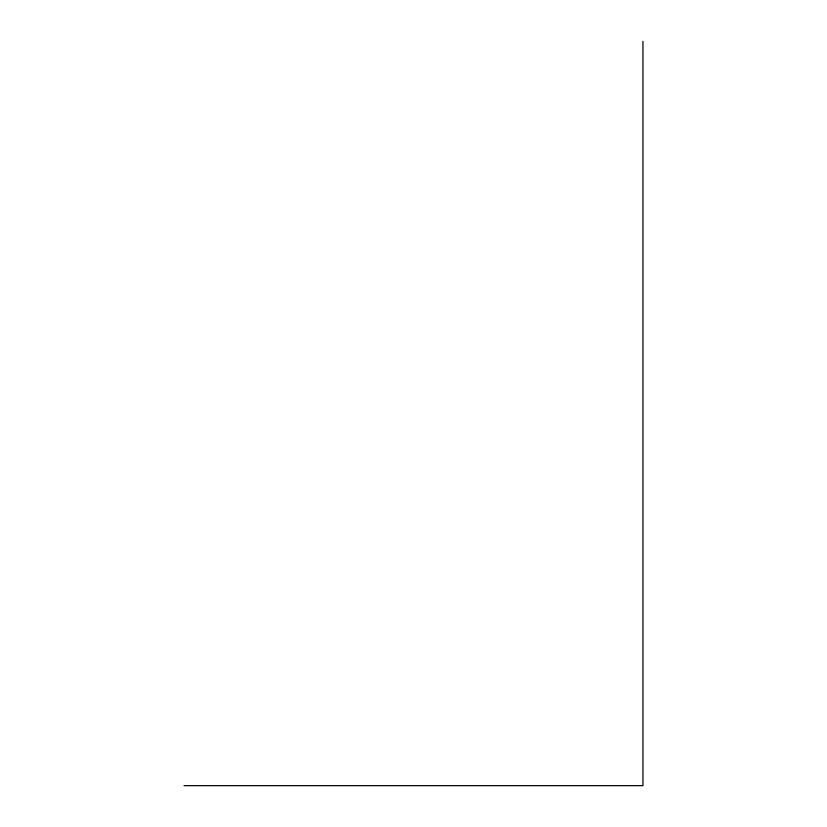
<?xml version="1.0" encoding="UTF-8"?>
<svg xmlns="http://www.w3.org/2000/svg" width="827" height="827" viewBox="0 0 827 827"><rect width="100%" height="100%" fill="white"/><g stroke="black" fill="none" stroke-linecap="round" stroke-linejoin="round"><path stroke-width="1.24" d="M184.049 785.65L642.951 785.65L642.951 41.35"/></g></svg>
